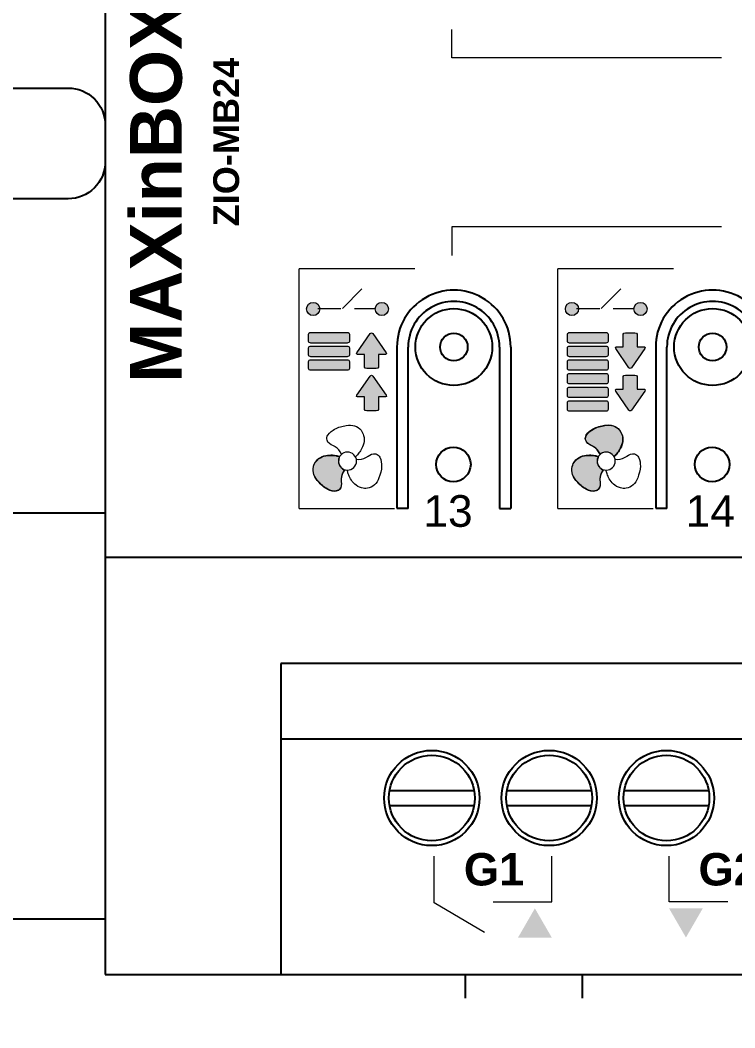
# Model space of a CAD drawing. Header units: millimetres. Extents: x -174 to 283928, y 1291 to 21053.
# Drawn here: x 9850.5 to 9889.2, y 20493.3 to 20547.8 of the extents above; entities that cross this region are included whole.
import ezdxf
from ezdxf.enums import TextEntityAlignment as Align

# ---------------------------------------------------------------- set-up
doc = ezdxf.new("R2010")
doc.units = ezdxf.units.MM
doc.layers.add('Enclosure', color=7, linetype='Continuous')
doc.layers.add('Serigraph', color=7, linetype='Continuous')
doc.styles.add('Arial Rounded', font='')
doc.styles.get("Standard").update_dxf_attribs({"font": 'arial.ttf'})
doc.styles.get('Arial Rounded').set_extended_font_data('Arial Rounded MT Bold')

# ---------------------------------------------------------------- blocks, each defined once
blk = doc.blocks.new('*U215')
at = {"ltscale": 2}
blk.add_lwpolyline([(0, 20), (0, -20), (840, -20), (840, 20), (0, 20)], dxfattribs=at)
for points in [[(515.234, 3), (531.234, 3, -0.414214), (533.234, 1), (533.234, -1, -0.414214), (531.234, -3), (515.234, -3, -0.414214), (513.234, -1), (513.234, 1, -0.414214)], [(540.234, 3), (556.234, 3, -0.414214), (558.234, 1), (558.234, -1, -0.414214), (556.234, -3), (540.234, -3, -0.414214), (538.234, -1), (538.234, 1, -0.414214)], [(565.234, 3), (581.234, 3, -0.414214), (583.234, 1), (583.234, -1, -0.414214), (581.234, -3), (565.234, -3, -0.414214), (563.234, -1), (563.234, 1, -0.414214)]]:
    blk.add_lwpolyline(points, format="xyb", close=True, dxfattribs=at)
blk = doc.blocks.new('ZIO-MB24_ENVOLVENTE')
at = {"layer": 'Enclosure'}
for p, q in [((0, 45), (0, -45)), ((15.786, -11.026), (15.786, -19.751)), ((16.393, -19.768), (16.392, -11.026)), ((21.337, -11.026), (21.337, -19.768)), ((21.943, -11.026), (21.944, -19.768)), ((29.786, -11.026), (29.786, -19.751)), ((30.393, -19.768), (30.392, -11.026)), ((211.6, -22.429), (0, -22.429)), ((9.504, -28.172), (9.504, -45)), ((190.547, -28.172), (9.504, -28.172)), ((9.504, -32.245), (190.547, -32.245)), ((0, -45), (211.6, -45))]:
    blk.add_line(p, q, dxfattribs=at)
at = {"layer": 'Enclosure', "lineweight": 25}
for p, q in [((16.393, -19.768), (15.786, -19.768)), ((21.337, -19.768), (21.944, -19.768)), ((30.393, -19.768), (29.786, -19.768)), ((30.393, -19.768), (29.786, -19.768))]:
    blk.add_line(p, q, dxfattribs=at)
at = {"layer": 'Enclosure'}
for points in [[(15.389, -35.046), (19.959, -35.046)], [(21.738, -35.046), (26.308, -35.046)], [(28.083, -35.046), (32.652, -35.046)], [(15.389, -35.852), (19.959, -35.852)], [(21.738, -35.852), (26.308, -35.852)], [(28.083, -35.852), (32.652, -35.852)]]:
    blk.add_lwpolyline(points, dxfattribs=at)
for centre, radius in [((18.865, -11.026), 2.081), ((32.865, -11.026), 2.081), ((18.865, -11.026), 0.746), ((32.865, -11.026), 0.746), ((18.84, -17.383), 0.936), ((32.84, -17.383), 0.936), ((17.674, -35.449), 2.58), ((17.674, -35.449), 2.32), ((24.023, -35.449), 2.58), ((24.023, -35.449), 2.32), ((30.368, -35.449), 2.58), ((30.368, -35.449), 2.32)]:
    blk.add_circle(centre, radius, dxfattribs=at)
for centre, radius, end in [((18.865, -11.026), 3.079, 179.9989), ((32.865, -11.026), 3.079, 179.9989), ((18.865, -11.026), 2.472, 180.0034), ((32.865, -11.026), 2.472, 180.0034)]:
    blk.add_arc(centre, radius, 359.9989, end, dxfattribs=at)
blk = doc.blocks.new('ZIO-MB24_SERIGRAFIA')
at = {"layer": 'Serigraph'}
h = blk.add_hatch(color=256, dxfattribs=at)
h.dxf.hatch_style = 1
h.paths.add_polyline_path([(11.612, -8.964, 1), (10.899, -8.964, 1)])
h = blk.add_hatch(color=256, dxfattribs=at)
h.dxf.hatch_style = 1
h.paths.add_polyline_path([(15.326, -8.964, 1), (14.613, -8.964, 1)])
h = blk.add_hatch(color=256, dxfattribs=at)
h.dxf.hatch_style = 1
h.paths.add_polyline_path([(25.612, -8.964, 1), (24.899, -8.964, 1)])
h = blk.add_hatch(color=256, dxfattribs=at)
h.dxf.hatch_style = 1
h.paths.add_polyline_path([(29.326, -8.964, 1), (28.613, -8.964, 1)])
h = blk.add_hatch(color=256, dxfattribs=at)
h.dxf.hatch_style = 2
edge = h.paths.add_edge_path()
edge.add_spline(control_points=[(11.112, -10.259), (11.044, -10.259), (10.988, -10.299), (10.988, -10.348), (10.988, -10.348), (10.988, -10.348), (10.988, -10.348), (10.988, -10.348), (10.988, -10.704), (10.988, -10.704), (10.988, -10.752), (11.044, -10.792), (11.112, -10.792), (11.112, -10.792), (11.112, -10.792), (11.112, -10.792), (11.112, -10.792), (13.106, -10.792), (13.106, -10.792), (13.174, -10.792), (13.231, -10.752), (13.231, -10.704), (13.231, -10.704), (13.231, -10.704), (13.231, -10.704), (13.231, -10.704), (13.231, -10.348), (13.231, -10.348), (13.231, -10.299), (13.174, -10.259), (13.106, -10.259), (13.106, -10.259), (13.106, -10.259), (13.106, -10.259), (13.106, -10.259), (11.112, -10.259), (11.112, -10.259)], knot_values=[0, 0, 0, 0, 1, 1, 1, 2, 2, 2, 3, 3, 3, 4, 4, 4, 5, 5, 5, 6, 6, 6, 7, 7, 7, 8, 8, 8, 9, 9, 9, 10, 10, 10, 11, 11, 11, 12, 12, 12, 12], degree=3, periodic=0)
h = blk.add_hatch(color=256, dxfattribs=at)
h.dxf.hatch_style = 2
edge = h.paths.add_edge_path()
edge.add_spline(control_points=[(15.195, -11.336), (15.195, -11.336), (14.478, -10.302), (14.478, -10.302), (14.439, -10.246), (14.376, -10.246), (14.338, -10.302), (14.338, -10.302), (13.62, -11.336), (13.62, -11.336), (13.585, -11.387), (13.597, -11.429), (13.645, -11.436), (13.645, -11.436), (14.024, -11.436), (14.024, -11.436), (14.024, -11.436), (14.024, -12.118), (14.024, -12.118), (14.024, -12.157), (14.082, -12.189), (14.152, -12.189), (14.152, -12.189), (14.663, -12.189), (14.663, -12.189), (14.733, -12.189), (14.791, -12.157), (14.791, -12.118), (14.791, -12.118), (14.791, -11.436), (14.791, -11.436), (14.791, -11.436), (15.17, -11.436), (15.17, -11.436), (15.218, -11.429), (15.23, -11.387), (15.195, -11.336)], knot_values=[0, 0, 0, 0, 1, 1, 1, 2, 2, 2, 3, 3, 3, 4, 4, 4, 5, 5, 5, 6, 6, 6, 7, 7, 7, 8, 8, 8, 9, 9, 9, 10, 10, 10, 11, 11, 11, 12, 12, 12, 12], degree=3, periodic=0)
h = blk.add_hatch(color=256, dxfattribs=at)
h.dxf.hatch_style = 2
edge = h.paths.add_edge_path()
edge.add_spline(control_points=[(25.112, -10.259), (25.044, -10.259), (24.988, -10.299), (24.988, -10.348), (24.988, -10.348), (24.988, -10.348), (24.988, -10.348), (24.988, -10.348), (24.988, -10.704), (24.988, -10.704), (24.988, -10.752), (25.044, -10.792), (25.112, -10.792), (25.112, -10.792), (25.112, -10.792), (25.112, -10.792), (25.112, -10.792), (27.106, -10.792), (27.106, -10.792), (27.174, -10.792), (27.231, -10.752), (27.231, -10.704), (27.231, -10.704), (27.231, -10.704), (27.231, -10.704), (27.231, -10.704), (27.231, -10.348), (27.231, -10.348), (27.231, -10.299), (27.174, -10.259), (27.106, -10.259), (27.106, -10.259), (27.106, -10.259), (27.106, -10.259), (27.106, -10.259), (25.112, -10.259), (25.112, -10.259)], knot_values=[0, 0, 0, 0, 1, 1, 1, 2, 2, 2, 3, 3, 3, 4, 4, 4, 5, 5, 5, 6, 6, 6, 7, 7, 7, 8, 8, 8, 9, 9, 9, 10, 10, 10, 11, 11, 11, 12, 12, 12, 12], degree=3, periodic=0)
h = blk.add_hatch(color=256, dxfattribs=at)
h.dxf.hatch_style = 2
edge = h.paths.add_edge_path()
edge.add_spline(control_points=[(27.623, -11.113), (27.623, -11.113), (28.339, -12.147), (28.339, -12.147), (28.378, -12.202), (28.441, -12.202), (28.479, -12.147), (28.479, -12.147), (29.197, -11.113), (29.197, -11.113), (29.232, -11.062), (29.22, -11.019), (29.172, -11.013), (29.172, -11.013), (28.792, -11.013), (28.792, -11.013), (28.792, -11.013), (28.792, -10.33), (28.792, -10.33), (28.792, -10.292), (28.735, -10.26), (28.665, -10.26), (28.665, -10.26), (28.154, -10.26), (28.154, -10.26), (28.084, -10.26), (28.026, -10.292), (28.026, -10.33), (28.026, -10.33), (28.026, -11.013), (28.026, -11.013), (28.026, -11.013), (27.647, -11.013), (27.647, -11.013), (27.599, -11.019), (27.587, -11.062), (27.623, -11.113)], knot_values=[0, 0, 0, 0, 1, 1, 1, 2, 2, 2, 3, 3, 3, 4, 4, 4, 5, 5, 5, 6, 6, 6, 7, 7, 7, 8, 8, 8, 9, 9, 9, 10, 10, 10, 11, 11, 11, 12, 12, 12, 12], degree=3, periodic=0)
h = blk.add_hatch(color=256, dxfattribs=at)
h.dxf.hatch_style = 2
edge = h.paths.add_edge_path()
edge.add_spline(control_points=[(11.112, -10.998), (11.044, -10.998), (10.988, -11.038), (10.988, -11.087), (10.988, -11.087), (10.988, -11.087), (10.988, -11.087), (10.988, -11.087), (10.988, -11.442), (10.988, -11.442), (10.988, -11.491), (11.044, -11.531), (11.112, -11.531), (11.112, -11.531), (11.112, -11.531), (11.112, -11.531), (11.112, -11.531), (13.106, -11.531), (13.106, -11.531), (13.174, -11.531), (13.231, -11.491), (13.231, -11.442), (13.231, -11.442), (13.231, -11.442), (13.231, -11.442), (13.231, -11.442), (13.231, -11.087), (13.231, -11.087), (13.231, -11.038), (13.174, -10.998), (13.106, -10.998), (13.106, -10.998), (13.106, -10.998), (13.106, -10.998), (13.106, -10.998), (11.112, -10.998), (11.112, -10.998)], knot_values=[0, 0, 0, 0, 1, 1, 1, 2, 2, 2, 3, 3, 3, 4, 4, 4, 5, 5, 5, 6, 6, 6, 7, 7, 7, 8, 8, 8, 9, 9, 9, 10, 10, 10, 11, 11, 11, 12, 12, 12, 12], degree=3, periodic=0)
h = blk.add_hatch(color=256, dxfattribs=at)
h.dxf.hatch_style = 2
edge = h.paths.add_edge_path()
edge.add_spline(control_points=[(25.112, -10.998), (25.044, -10.998), (24.988, -11.038), (24.988, -11.087), (24.988, -11.087), (24.988, -11.087), (24.988, -11.087), (24.988, -11.087), (24.988, -11.442), (24.988, -11.442), (24.988, -11.491), (25.044, -11.531), (25.112, -11.531), (25.112, -11.531), (25.112, -11.531), (25.112, -11.531), (25.112, -11.531), (27.106, -11.531), (27.106, -11.531), (27.174, -11.531), (27.231, -11.491), (27.231, -11.442), (27.231, -11.442), (27.231, -11.442), (27.231, -11.442), (27.231, -11.442), (27.231, -11.087), (27.231, -11.087), (27.231, -11.038), (27.174, -10.998), (27.106, -10.998), (27.106, -10.998), (27.106, -10.998), (27.106, -10.998), (27.106, -10.998), (25.112, -10.998), (25.112, -10.998)], knot_values=[0, 0, 0, 0, 1, 1, 1, 2, 2, 2, 3, 3, 3, 4, 4, 4, 5, 5, 5, 6, 6, 6, 7, 7, 7, 8, 8, 8, 9, 9, 9, 10, 10, 10, 11, 11, 11, 12, 12, 12, 12], degree=3, periodic=0)
h = blk.add_hatch(color=256, dxfattribs=at)
h.dxf.hatch_style = 2
edge = h.paths.add_edge_path()
edge.add_spline(control_points=[(11.112, -11.736), (11.044, -11.736), (10.988, -11.776), (10.988, -11.825), (10.988, -11.825), (10.988, -11.825), (10.988, -11.825), (10.988, -11.825), (10.988, -12.18), (10.988, -12.18), (10.988, -12.229), (11.044, -12.269), (11.112, -12.269), (11.112, -12.269), (11.112, -12.269), (11.112, -12.269), (11.112, -12.269), (13.106, -12.269), (13.106, -12.269), (13.174, -12.269), (13.231, -12.229), (13.231, -12.18), (13.231, -12.18), (13.231, -12.18), (13.231, -12.18), (13.231, -12.18), (13.231, -11.825), (13.231, -11.825), (13.231, -11.776), (13.174, -11.736), (13.106, -11.736), (13.106, -11.736), (13.106, -11.736), (13.106, -11.736), (13.106, -11.736), (11.112, -11.736), (11.112, -11.736)], knot_values=[0, 0, 0, 0, 1, 1, 1, 2, 2, 2, 3, 3, 3, 4, 4, 4, 5, 5, 5, 6, 6, 6, 7, 7, 7, 8, 8, 8, 9, 9, 9, 10, 10, 10, 11, 11, 11, 12, 12, 12, 12], degree=3, periodic=0)
h = blk.add_hatch(color=256, dxfattribs=at)
h.dxf.hatch_style = 2
edge = h.paths.add_edge_path()
edge.add_spline(control_points=[(25.112, -11.736), (25.044, -11.736), (24.988, -11.776), (24.988, -11.825), (24.988, -11.825), (24.988, -11.825), (24.988, -11.825), (24.988, -11.825), (24.988, -12.18), (24.988, -12.18), (24.988, -12.229), (25.044, -12.269), (25.112, -12.269), (25.112, -12.269), (25.112, -12.269), (25.112, -12.269), (25.112, -12.269), (27.106, -12.269), (27.106, -12.269), (27.174, -12.269), (27.231, -12.229), (27.231, -12.18), (27.231, -12.18), (27.231, -12.18), (27.231, -12.18), (27.231, -12.18), (27.231, -11.825), (27.231, -11.825), (27.231, -11.776), (27.174, -11.736), (27.106, -11.736), (27.106, -11.736), (27.106, -11.736), (27.106, -11.736), (27.106, -11.736), (25.112, -11.736), (25.112, -11.736)], knot_values=[0, 0, 0, 0, 1, 1, 1, 2, 2, 2, 3, 3, 3, 4, 4, 4, 5, 5, 5, 6, 6, 6, 7, 7, 7, 8, 8, 8, 9, 9, 9, 10, 10, 10, 11, 11, 11, 12, 12, 12, 12], degree=3, periodic=0)
h = blk.add_hatch(color=256, dxfattribs=at)
h.dxf.hatch_style = 2
edge = h.paths.add_edge_path()
edge.add_spline(control_points=[(15.195, -13.632), (15.195, -13.632), (14.478, -12.598), (14.478, -12.598), (14.439, -12.542), (14.376, -12.542), (14.338, -12.598), (14.338, -12.598), (13.62, -13.632), (13.62, -13.632), (13.585, -13.683), (13.597, -13.726), (13.645, -13.732), (13.645, -13.732), (14.024, -13.732), (14.024, -13.732), (14.024, -13.732), (14.024, -14.415), (14.024, -14.415), (14.024, -14.454), (14.082, -14.485), (14.152, -14.485), (14.152, -14.485), (14.663, -14.485), (14.663, -14.485), (14.733, -14.485), (14.791, -14.454), (14.791, -14.415), (14.791, -14.415), (14.791, -13.732), (14.791, -13.732), (14.791, -13.732), (15.17, -13.732), (15.17, -13.732), (15.218, -13.726), (15.23, -13.683), (15.195, -13.632)], knot_values=[0, 0, 0, 0, 1, 1, 1, 2, 2, 2, 3, 3, 3, 4, 4, 4, 5, 5, 5, 6, 6, 6, 7, 7, 7, 8, 8, 8, 9, 9, 9, 10, 10, 10, 11, 11, 11, 12, 12, 12, 12], degree=3, periodic=0)
h = blk.add_hatch(color=256, dxfattribs=at)
h.dxf.hatch_style = 2
edge = h.paths.add_edge_path()
edge.add_spline(control_points=[(25.112, -12.475), (25.044, -12.475), (24.988, -12.515), (24.988, -12.564), (24.988, -12.564), (24.988, -12.564), (24.988, -12.564), (24.988, -12.564), (24.988, -12.919), (24.988, -12.919), (24.988, -12.968), (25.044, -13.008), (25.112, -13.008), (25.112, -13.008), (25.112, -13.008), (25.112, -13.008), (25.112, -13.008), (27.106, -13.008), (27.106, -13.008), (27.174, -13.008), (27.231, -12.968), (27.231, -12.919), (27.231, -12.919), (27.231, -12.919), (27.231, -12.919), (27.231, -12.919), (27.231, -12.564), (27.231, -12.564), (27.231, -12.515), (27.174, -12.475), (27.106, -12.475), (27.106, -12.475), (27.106, -12.475), (27.106, -12.475), (27.106, -12.475), (25.112, -12.475), (25.112, -12.475)], knot_values=[0, 0, 0, 0, 1, 1, 1, 2, 2, 2, 3, 3, 3, 4, 4, 4, 5, 5, 5, 6, 6, 6, 7, 7, 7, 8, 8, 8, 9, 9, 9, 10, 10, 10, 11, 11, 11, 12, 12, 12, 12], degree=3, periodic=0)
h = blk.add_hatch(color=256, dxfattribs=at)
h.dxf.hatch_style = 2
edge = h.paths.add_edge_path()
edge.add_spline(control_points=[(27.623, -13.409), (27.623, -13.409), (28.339, -14.443), (28.339, -14.443), (28.378, -14.499), (28.441, -14.499), (28.479, -14.443), (28.479, -14.443), (29.197, -13.409), (29.197, -13.409), (29.232, -13.358), (29.22, -13.315), (29.172, -13.309), (29.172, -13.309), (28.792, -13.309), (28.792, -13.309), (28.792, -13.309), (28.792, -12.626), (28.792, -12.626), (28.792, -12.588), (28.735, -12.556), (28.665, -12.556), (28.665, -12.556), (28.154, -12.556), (28.154, -12.556), (28.084, -12.556), (28.026, -12.588), (28.026, -12.626), (28.026, -12.626), (28.026, -13.309), (28.026, -13.309), (28.026, -13.309), (27.647, -13.309), (27.647, -13.309), (27.599, -13.315), (27.587, -13.358), (27.623, -13.409)], knot_values=[0, 0, 0, 0, 1, 1, 1, 2, 2, 2, 3, 3, 3, 4, 4, 4, 5, 5, 5, 6, 6, 6, 7, 7, 7, 8, 8, 8, 9, 9, 9, 10, 10, 10, 11, 11, 11, 12, 12, 12, 12], degree=3, periodic=0)
h = blk.add_hatch(color=256, dxfattribs=at)
h.dxf.hatch_style = 2
edge = h.paths.add_edge_path()
edge.add_spline(control_points=[(25.112, -13.213), (25.044, -13.213), (24.988, -13.253), (24.988, -13.302), (24.988, -13.302), (24.988, -13.302), (24.988, -13.302), (24.988, -13.302), (24.988, -13.657), (24.988, -13.657), (24.988, -13.706), (25.044, -13.746), (25.112, -13.746), (25.112, -13.746), (25.112, -13.746), (25.112, -13.746), (25.112, -13.746), (27.106, -13.746), (27.106, -13.746), (27.174, -13.746), (27.231, -13.706), (27.231, -13.657), (27.231, -13.657), (27.231, -13.657), (27.231, -13.657), (27.231, -13.657), (27.231, -13.302), (27.231, -13.302), (27.231, -13.253), (27.174, -13.213), (27.106, -13.213), (27.106, -13.213), (27.106, -13.213), (27.106, -13.213), (27.106, -13.213), (25.112, -13.213), (25.112, -13.213)], knot_values=[0, 0, 0, 0, 1, 1, 1, 2, 2, 2, 3, 3, 3, 4, 4, 4, 5, 5, 5, 6, 6, 6, 7, 7, 7, 8, 8, 8, 9, 9, 9, 10, 10, 10, 11, 11, 11, 12, 12, 12, 12], degree=3, periodic=0)
h = blk.add_hatch(color=256, dxfattribs=at)
h.dxf.hatch_style = 2
edge = h.paths.add_edge_path()
edge.add_spline(control_points=[(25.112, -13.951), (25.044, -13.951), (24.988, -13.992), (24.988, -14.04), (24.988, -14.04), (24.988, -14.04), (24.988, -14.04), (24.988, -14.04), (24.988, -14.396), (24.988, -14.396), (24.988, -14.445), (25.044, -14.485), (25.112, -14.485), (25.112, -14.485), (25.112, -14.485), (25.112, -14.485), (25.112, -14.485), (27.106, -14.485), (27.106, -14.485), (27.174, -14.485), (27.231, -14.445), (27.231, -14.396), (27.231, -14.396), (27.231, -14.396), (27.231, -14.396), (27.231, -14.396), (27.231, -14.04), (27.231, -14.04), (27.231, -13.992), (27.174, -13.951), (27.106, -13.951), (27.106, -13.951), (27.106, -13.951), (27.106, -13.951), (27.106, -13.951), (25.112, -13.951), (25.112, -13.951)], knot_values=[0, 0, 0, 0, 1, 1, 1, 2, 2, 2, 3, 3, 3, 4, 4, 4, 5, 5, 5, 6, 6, 6, 7, 7, 7, 8, 8, 8, 9, 9, 9, 10, 10, 10, 11, 11, 11, 12, 12, 12, 12], degree=3, periodic=0)
h = blk.add_hatch(color=256, dxfattribs=at)
h.dxf.hatch_style = 2
edge = h.paths.add_edge_path()
edge.add_spline(control_points=[(26.762, -16.819), (26.681, -16.654), (26.563, -16.511), (26.43, -16.423), (26.391, -16.398), (26.346, -16.377), (26.298, -16.355), (26.173, -16.295), (26.032, -16.229), (25.986, -16.052), (25.964, -15.964), (25.979, -15.873), (26.031, -15.784), (26.12, -15.629), (26.299, -15.513), (26.397, -15.459), (26.592, -15.351), (26.82, -15.299), (27.019, -15.265), (27.351, -15.205), (27.645, -15.3), (27.825, -15.526), (27.885, -15.602), (27.936, -15.703), (27.964, -15.801), (28.049, -16.102), (27.939, -16.387), (27.831, -16.574), (27.784, -16.656), (27.727, -16.735), (27.663, -16.81), (27.616, -16.864), (27.57, -16.913), (27.525, -16.956), (27.525, -16.956), (27.381, -16.73), (27.156, -16.716), (26.953, -16.703), (26.762, -16.819), (26.762, -16.819)], knot_values=[0, 0, 0, 0, 1, 1, 1, 2, 2, 2, 3, 3, 3, 4, 4, 4, 5, 5, 5, 6, 6, 6, 7, 7, 7, 8, 8, 8, 9, 9, 9, 10, 10, 10, 11, 11, 11, 12, 12, 12, 13, 13, 13, 13], degree=3, periodic=0)
h = blk.add_hatch(color=256, dxfattribs=at)
h.dxf.hatch_style = 2
edge = h.paths.add_edge_path()
edge.add_spline(control_points=[(12.948, -17.694), (12.845, -17.847), (12.781, -18.021), (12.771, -18.18), (12.768, -18.226), (12.773, -18.276), (12.777, -18.329), (12.788, -18.467), (12.802, -18.622), (12.671, -18.75), (12.606, -18.813), (12.52, -18.845), (12.417, -18.845), (12.238, -18.845), (12.048, -18.748), (11.952, -18.691), (11.762, -18.576), (11.602, -18.404), (11.473, -18.249), (11.255, -17.992), (11.19, -17.689), (11.297, -17.421), (11.332, -17.331), (11.394, -17.236), (11.465, -17.163), (11.683, -16.938), (11.985, -16.892), (12.201, -16.892), (12.296, -16.892), (12.392, -16.901), (12.489, -16.919), (12.56, -16.933), (12.625, -16.948), (12.685, -16.966), (12.685, -16.966), (12.561, -17.204), (12.661, -17.406), (12.752, -17.588), (12.948, -17.694), (12.948, -17.694)], knot_values=[0, 0, 0, 0, 1, 1, 1, 2, 2, 2, 3, 3, 3, 4, 4, 4, 5, 5, 5, 6, 6, 6, 7, 7, 7, 8, 8, 8, 9, 9, 9, 10, 10, 10, 11, 11, 11, 12, 12, 12, 13, 13, 13, 13], degree=3, periodic=0)
h = blk.add_hatch(color=256, dxfattribs=at)
h.dxf.hatch_style = 2
edge = h.paths.add_edge_path()
edge.add_spline(control_points=[(26.948, -17.694), (26.845, -17.847), (26.781, -18.021), (26.771, -18.18), (26.768, -18.226), (26.773, -18.276), (26.777, -18.329), (26.788, -18.467), (26.802, -18.622), (26.671, -18.75), (26.606, -18.813), (26.52, -18.845), (26.417, -18.845), (26.238, -18.845), (26.048, -18.748), (25.952, -18.691), (25.762, -18.576), (25.602, -18.404), (25.473, -18.249), (25.255, -17.992), (25.19, -17.689), (25.297, -17.421), (25.332, -17.331), (25.394, -17.236), (25.465, -17.163), (25.683, -16.938), (25.985, -16.892), (26.201, -16.892), (26.296, -16.892), (26.392, -16.901), (26.489, -16.919), (26.56, -16.933), (26.625, -16.948), (26.685, -16.966), (26.685, -16.966), (26.561, -17.204), (26.661, -17.406), (26.752, -17.588), (26.948, -17.694), (26.948, -17.694)], knot_values=[0, 0, 0, 0, 1, 1, 1, 2, 2, 2, 3, 3, 3, 4, 4, 4, 5, 5, 5, 6, 6, 6, 7, 7, 7, 8, 8, 8, 9, 9, 9, 10, 10, 10, 11, 11, 11, 12, 12, 12, 13, 13, 13, 13], degree=3, periodic=0)
h = blk.add_hatch(color=256, dxfattribs=at)
h.dxf.hatch_style = 2
h.paths.add_polyline_path([(22.339, -43.003), (23.25, -41.424), (24.162, -43.003)])
h = blk.add_hatch(color=256, dxfattribs=at)
h.dxf.hatch_style = 2
h.paths.add_polyline_path([(30.51, -41.425), (31.422, -43.003), (32.334, -41.425)])
at = {"layer": 'Serigraph', "lineweight": 9}
for p, q in [((18.758, 4.635), (18.758, 6.177)), ((33.348, 4.635), (18.758, 4.635)), ((33.348, -4.521), (18.758, -4.521)), ((18.758, -4.521), (18.758, -6.063)), ((16.754, -6.79), (10.492, -6.79)), ((10.492, -19.768), (10.492, -6.79)), ((30.754, -6.79), (24.492, -6.79)), ((24.492, -19.768), (24.492, -6.79)), ((10.492, -19.768), (15.654, -19.768)), ((24.492, -19.768), (29.654, -19.768))]:
    blk.add_line(p, q, dxfattribs=at)
at = {"layer": 'Serigraph', "lineweight": 18}
for p, q in [((13.895, -7.881), (12.834, -8.942)), ((27.895, -7.881), (26.834, -8.942)), ((12.756, -8.954), (11.506, -8.954)), ((14.613, -8.964), (13.489, -8.964)), ((26.756, -8.954), (25.506, -8.954)), ((28.613, -8.964), (27.489, -8.964)), ((17.809, -41.133), (17.809, -38.595)), ((24.161, -41.071), (24.161, -38.595)), ((30.509, -41.071), (30.509, -38.595)), ((20.525, -42.732), (17.809, -41.133)), ((20.985, -41.071), (24.161, -41.071)), ((33.685, -41.071), (30.509, -41.071))]:
    blk.add_line(p, q, dxfattribs=at)
at = {"layer": 'Serigraph', "lineweight": 0}
for p, q in [((12.781, -16.83), (12.781, -16.83)), ((26.781, -16.83), (26.781, -16.83)), ((13.595, -17.107), (13.595, -17.107))]:
    blk.add_line(p, q, dxfattribs=at)
at = {"layer": 'Serigraph', "lineweight": 5}
for centre in [(11.256, -8.964), (14.969, -8.964), (25.256, -8.964), (28.969, -8.964)]:
    blk.add_circle(centre, 0.357, dxfattribs=at)
at = {"layer": 'Serigraph', "lineweight": 0}
for points in [[(11.112, -10.259), (11.044, -10.259), (10.988, -10.299), (10.988, -10.348)], [(10.988, -10.348), (10.988, -10.348), (10.988, -10.704), (10.988, -10.704)], [(13.106, -10.259), (13.106, -10.259), (11.112, -10.259), (11.112, -10.259)], [(13.231, -10.348), (13.231, -10.299), (13.174, -10.259), (13.106, -10.259)], [(13.231, -10.704), (13.231, -10.704), (13.231, -10.348), (13.231, -10.348)], [(25.112, -10.259), (25.044, -10.259), (24.988, -10.299), (24.988, -10.348)], [(24.988, -10.348), (24.988, -10.348), (24.988, -10.704), (24.988, -10.704)], [(27.106, -10.259), (27.106, -10.259), (25.112, -10.259), (25.112, -10.259)], [(27.231, -10.348), (27.231, -10.299), (27.174, -10.259), (27.106, -10.259)], [(27.231, -10.704), (27.231, -10.704), (27.231, -10.348), (27.231, -10.348)], [(10.988, -10.704), (10.988, -10.752), (11.044, -10.792), (11.112, -10.792)], [(11.112, -10.792), (11.112, -10.792), (13.106, -10.792), (13.106, -10.792)], [(13.106, -10.792), (13.174, -10.792), (13.231, -10.752), (13.231, -10.704)], [(24.988, -10.704), (24.988, -10.752), (25.044, -10.792), (25.112, -10.792)], [(25.112, -10.792), (25.112, -10.792), (27.106, -10.792), (27.106, -10.792)], [(27.106, -10.792), (27.174, -10.792), (27.231, -10.752), (27.231, -10.704)], [(11.112, -10.998), (11.044, -10.998), (10.988, -11.038), (10.988, -11.087)], [(10.988, -11.087), (10.988, -11.087), (10.988, -11.442), (10.988, -11.442)], [(10.988, -11.442), (10.988, -11.491), (11.044, -11.531), (11.112, -11.531)], [(13.106, -10.998), (13.106, -10.998), (11.112, -10.998), (11.112, -10.998)], [(13.231, -11.087), (13.231, -11.038), (13.174, -10.998), (13.106, -10.998)], [(13.106, -11.531), (13.174, -11.531), (13.231, -11.491), (13.231, -11.442)], [(13.231, -11.442), (13.231, -11.442), (13.231, -11.087), (13.231, -11.087)], [(25.112, -10.998), (25.044, -10.998), (24.988, -11.038), (24.988, -11.087)], [(24.988, -11.087), (24.988, -11.087), (24.988, -11.442), (24.988, -11.442)], [(24.988, -11.442), (24.988, -11.491), (25.044, -11.531), (25.112, -11.531)], [(27.106, -10.998), (27.106, -10.998), (25.112, -10.998), (25.112, -10.998)], [(27.231, -11.087), (27.231, -11.038), (27.174, -10.998), (27.106, -10.998)], [(27.106, -11.531), (27.174, -11.531), (27.231, -11.491), (27.231, -11.442)], [(27.231, -11.442), (27.231, -11.442), (27.231, -11.087), (27.231, -11.087)], [(11.112, -11.736), (11.044, -11.736), (10.988, -11.776), (10.988, -11.825)], [(10.988, -11.825), (10.988, -11.825), (10.988, -12.18), (10.988, -12.18)], [(11.112, -11.531), (11.112, -11.531), (13.106, -11.531), (13.106, -11.531)], [(13.106, -11.736), (13.106, -11.736), (11.112, -11.736), (11.112, -11.736)], [(13.231, -11.825), (13.231, -11.776), (13.174, -11.736), (13.106, -11.736)], [(13.231, -12.18), (13.231, -12.18), (13.231, -11.825), (13.231, -11.825)], [(25.112, -11.736), (25.044, -11.736), (24.988, -11.776), (24.988, -11.825)], [(24.988, -11.825), (24.988, -11.825), (24.988, -12.18), (24.988, -12.18)], [(25.112, -11.531), (25.112, -11.531), (27.106, -11.531), (27.106, -11.531)], [(27.106, -11.736), (27.106, -11.736), (25.112, -11.736), (25.112, -11.736)], [(27.231, -11.825), (27.231, -11.776), (27.174, -11.736), (27.106, -11.736)], [(27.231, -12.18), (27.231, -12.18), (27.231, -11.825), (27.231, -11.825)], [(10.988, -12.18), (10.988, -12.229), (11.044, -12.269), (11.112, -12.269)], [(11.112, -12.269), (11.112, -12.269), (13.106, -12.269), (13.106, -12.269)], [(13.106, -12.269), (13.174, -12.269), (13.231, -12.229), (13.231, -12.18)], [(24.988, -12.18), (24.988, -12.229), (25.044, -12.269), (25.112, -12.269)], [(25.112, -12.475), (25.044, -12.475), (24.988, -12.515), (24.988, -12.564)], [(25.112, -12.269), (25.112, -12.269), (27.106, -12.269), (27.106, -12.269)], [(27.106, -12.475), (27.106, -12.475), (25.112, -12.475), (25.112, -12.475)], [(27.106, -12.269), (27.174, -12.269), (27.231, -12.229), (27.231, -12.18)], [(27.231, -12.564), (27.231, -12.515), (27.174, -12.475), (27.106, -12.475)], [(24.988, -12.564), (24.988, -12.564), (24.988, -12.919), (24.988, -12.919)], [(24.988, -12.919), (24.988, -12.968), (25.044, -13.008), (25.112, -13.008)], [(25.112, -13.008), (25.112, -13.008), (27.106, -13.008), (27.106, -13.008)], [(27.106, -13.008), (27.174, -13.008), (27.231, -12.968), (27.231, -12.919)], [(27.231, -12.919), (27.231, -12.919), (27.231, -12.564), (27.231, -12.564)], [(25.112, -13.213), (25.044, -13.213), (24.988, -13.253), (24.988, -13.302)], [(24.988, -13.302), (24.988, -13.302), (24.988, -13.657), (24.988, -13.657)], [(27.106, -13.213), (27.106, -13.213), (25.112, -13.213), (25.112, -13.213)], [(27.231, -13.302), (27.231, -13.253), (27.174, -13.213), (27.106, -13.213)], [(27.231, -13.657), (27.231, -13.657), (27.231, -13.302), (27.231, -13.302)], [(24.988, -13.657), (24.988, -13.706), (25.044, -13.746), (25.112, -13.746)], [(25.112, -13.951), (25.044, -13.951), (24.988, -13.992), (24.988, -14.04)], [(24.988, -14.04), (24.988, -14.04), (24.988, -14.396), (24.988, -14.396)], [(25.112, -13.746), (25.112, -13.746), (27.106, -13.746), (27.106, -13.746)], [(27.106, -13.951), (27.106, -13.951), (25.112, -13.951), (25.112, -13.951)], [(27.106, -13.746), (27.174, -13.746), (27.231, -13.706), (27.231, -13.657)], [(27.231, -14.04), (27.231, -13.992), (27.174, -13.951), (27.106, -13.951)], [(27.231, -14.396), (27.231, -14.396), (27.231, -14.04), (27.231, -14.04)], [(24.988, -14.396), (24.988, -14.445), (25.044, -14.485), (25.112, -14.485)], [(25.112, -14.485), (25.112, -14.485), (27.106, -14.485), (27.106, -14.485)], [(27.106, -14.485), (27.174, -14.485), (27.231, -14.445), (27.231, -14.396)], [(26.397, -15.459), (26.592, -15.351), (26.82, -15.299), (27.019, -15.265)], [(27.019, -15.265), (27.351, -15.205), (27.645, -15.3), (27.825, -15.526)], [(25.986, -16.052), (25.964, -15.964), (25.979, -15.873), (26.031, -15.784)], [(26.031, -15.784), (26.12, -15.629), (26.299, -15.513), (26.397, -15.459)], [(27.825, -15.526), (27.885, -15.602), (27.936, -15.703), (27.964, -15.801)], [(27.964, -15.801), (28.049, -16.102), (27.939, -16.387), (27.831, -16.574)], [(26.298, -16.355), (26.173, -16.295), (26.032, -16.229), (25.986, -16.052)], [(26.43, -16.423), (26.391, -16.398), (26.346, -16.377), (26.298, -16.355)], [(26.762, -16.819), (26.681, -16.654), (26.563, -16.511), (26.43, -16.423)], [(27.156, -16.716), (26.953, -16.703), (26.762, -16.819), (26.762, -16.819)], [(27.525, -16.956), (27.525, -16.956), (27.381, -16.73), (27.156, -16.716)], [(27.663, -16.81), (27.616, -16.864), (27.57, -16.913), (27.525, -16.956)], [(27.831, -16.574), (27.784, -16.656), (27.727, -16.735), (27.663, -16.81)], [(11.473, -18.249), (11.255, -17.992), (11.19, -17.689), (11.297, -17.421)], [(11.297, -17.421), (11.332, -17.331), (11.394, -17.236), (11.465, -17.163)], [(12.489, -16.919), (12.56, -16.933), (12.625, -16.948), (12.685, -16.966)], [(12.685, -16.966), (12.685, -16.966), (12.561, -17.204), (12.661, -17.406)], [(12.661, -17.406), (12.752, -17.588), (12.948, -17.694), (12.948, -17.694)], [(25.473, -18.249), (25.255, -17.992), (25.19, -17.689), (25.297, -17.421)], [(25.297, -17.421), (25.332, -17.331), (25.394, -17.236), (25.465, -17.163)], [(26.489, -16.919), (26.56, -16.933), (26.625, -16.948), (26.685, -16.966)], [(26.685, -16.966), (26.685, -16.966), (26.561, -17.204), (26.661, -17.406)], [(26.661, -17.406), (26.752, -17.588), (26.948, -17.694), (26.948, -17.694)], [(12.948, -17.694), (12.845, -17.847), (12.781, -18.021), (12.771, -18.18)], [(26.948, -17.694), (26.845, -17.847), (26.781, -18.021), (26.771, -18.18)], [(11.952, -18.691), (11.762, -18.576), (11.602, -18.404), (11.473, -18.249)], [(12.777, -18.329), (12.788, -18.467), (12.802, -18.622), (12.671, -18.75)], [(12.771, -18.18), (12.768, -18.226), (12.773, -18.276), (12.777, -18.329)], [(25.952, -18.691), (25.762, -18.576), (25.602, -18.404), (25.473, -18.249)], [(26.777, -18.329), (26.788, -18.467), (26.802, -18.622), (26.671, -18.75)], [(26.771, -18.18), (26.768, -18.226), (26.773, -18.276), (26.777, -18.329)]]:
    blk.add_open_spline(points, degree=3, dxfattribs=at)
for points, knots in [([(15.195, -11.336), (15.195, -11.336), (14.478, -10.302), (14.478, -10.302), (14.439, -10.246), (14.376, -10.246), (14.338, -10.302), (14.338, -10.302), (13.62, -11.336), (13.62, -11.336), (13.585, -11.387), (13.597, -11.429), (13.645, -11.436), (13.645, -11.436), (14.024, -11.436), (14.024, -11.436), (14.024, -11.436), (14.024, -12.118), (14.024, -12.118), (14.024, -12.157), (14.082, -12.189), (14.152, -12.189), (14.152, -12.189), (14.663, -12.189), (14.663, -12.189), (14.733, -12.189), (14.791, -12.157), (14.791, -12.118), (14.791, -12.118), (14.791, -11.436), (14.791, -11.436), (14.791, -11.436), (15.17, -11.436), (15.17, -11.436), (15.218, -11.429), (15.23, -11.387), (15.195, -11.336)], [0, 0, 0, 0, 1, 1, 1, 2, 2, 2, 3, 3, 3, 4, 4, 4, 5, 5, 5, 6, 6, 6, 7, 7, 7, 8, 8, 8, 9, 9, 9, 10, 10, 10, 11, 11, 11, 12, 12, 12, 12]), ([(27.623, -11.113), (27.623, -11.113), (28.339, -12.147), (28.339, -12.147), (28.378, -12.202), (28.441, -12.202), (28.479, -12.147), (28.479, -12.147), (29.197, -11.113), (29.197, -11.113), (29.232, -11.062), (29.22, -11.019), (29.172, -11.013), (29.172, -11.013), (28.792, -11.013), (28.792, -11.013), (28.792, -11.013), (28.792, -10.33), (28.792, -10.33), (28.792, -10.292), (28.735, -10.26), (28.665, -10.26), (28.665, -10.26), (28.154, -10.26), (28.154, -10.26), (28.084, -10.26), (28.026, -10.292), (28.026, -10.33), (28.026, -10.33), (28.026, -11.013), (28.026, -11.013), (28.026, -11.013), (27.647, -11.013), (27.647, -11.013), (27.599, -11.019), (27.587, -11.062), (27.623, -11.113)], [0, 0, 0, 0, 1, 1, 1, 2, 2, 2, 3, 3, 3, 4, 4, 4, 5, 5, 5, 6, 6, 6, 7, 7, 7, 8, 8, 8, 9, 9, 9, 10, 10, 10, 11, 11, 11, 12, 12, 12, 12]), ([(15.195, -13.632), (15.195, -13.632), (14.478, -12.598), (14.478, -12.598), (14.439, -12.542), (14.376, -12.542), (14.338, -12.598), (14.338, -12.598), (13.62, -13.632), (13.62, -13.632), (13.585, -13.683), (13.597, -13.726), (13.645, -13.732), (13.645, -13.732), (14.024, -13.732), (14.024, -13.732), (14.024, -13.732), (14.024, -14.415), (14.024, -14.415), (14.024, -14.454), (14.082, -14.485), (14.152, -14.485), (14.152, -14.485), (14.663, -14.485), (14.663, -14.485), (14.733, -14.485), (14.791, -14.454), (14.791, -14.415), (14.791, -14.415), (14.791, -13.732), (14.791, -13.732), (14.791, -13.732), (15.17, -13.732), (15.17, -13.732), (15.218, -13.726), (15.23, -13.683), (15.195, -13.632)], [0, 0, 0, 0, 1, 1, 1, 2, 2, 2, 3, 3, 3, 4, 4, 4, 5, 5, 5, 6, 6, 6, 7, 7, 7, 8, 8, 8, 9, 9, 9, 10, 10, 10, 11, 11, 11, 12, 12, 12, 12]), ([(27.623, -13.409), (27.623, -13.409), (28.339, -14.443), (28.339, -14.443), (28.378, -14.499), (28.441, -14.499), (28.479, -14.443), (28.479, -14.443), (29.197, -13.409), (29.197, -13.409), (29.232, -13.358), (29.22, -13.315), (29.172, -13.309), (29.172, -13.309), (28.792, -13.309), (28.792, -13.309), (28.792, -13.309), (28.792, -12.626), (28.792, -12.626), (28.792, -12.588), (28.735, -12.556), (28.665, -12.556), (28.665, -12.556), (28.154, -12.556), (28.154, -12.556), (28.084, -12.556), (28.026, -12.588), (28.026, -12.626), (28.026, -12.626), (28.026, -13.309), (28.026, -13.309), (28.026, -13.309), (27.647, -13.309), (27.647, -13.309), (27.599, -13.315), (27.587, -13.358), (27.623, -13.409)], [0, 0, 0, 0, 1, 1, 1, 2, 2, 2, 3, 3, 3, 4, 4, 4, 5, 5, 5, 6, 6, 6, 7, 7, 7, 8, 8, 8, 9, 9, 9, 10, 10, 10, 11, 11, 11, 12, 12, 12, 12]), ([(12.781, -16.83), (12.701, -16.664), (12.581, -16.521), (12.448, -16.434), (12.409, -16.408), (12.363, -16.387), (12.316, -16.365), (12.191, -16.306), (12.048, -16.239), (12.006, -16.063), (11.982, -15.974), (11.998, -15.884), (12.048, -15.795), (12.139, -15.638), (12.317, -15.524), (12.416, -15.469), (12.61, -15.362), (12.839, -15.31), (13.037, -15.274), (13.369, -15.214), (13.664, -15.31), (13.843, -15.536), (13.903, -15.612), (13.954, -15.712), (13.982, -15.811), (14.067, -16.113), (13.957, -16.397), (13.85, -16.584), (13.802, -16.666), (13.745, -16.745), (13.682, -16.819), (13.633, -16.875), (13.588, -16.923), (13.543, -16.966)], [0, 0, 0, 0, 1, 1, 1, 2, 2, 2, 3, 3, 3, 4, 4, 4, 5, 5, 5, 6, 6, 6, 7, 7, 7, 8, 8, 8, 9, 9, 9, 10, 10, 10, 11, 11, 11, 11]), ([(26.781, -16.83), (26.701, -16.664), (26.581, -16.521), (26.448, -16.434), (26.409, -16.408), (26.363, -16.387), (26.316, -16.365), (26.191, -16.306), (26.048, -16.239), (26.006, -16.063), (25.982, -15.974), (25.998, -15.884), (26.048, -15.795), (26.139, -15.638), (26.317, -15.524), (26.416, -15.469), (26.61, -15.362), (26.839, -15.31), (27.037, -15.274), (27.369, -15.214), (27.664, -15.31), (27.843, -15.536), (27.903, -15.612), (27.954, -15.712), (27.982, -15.811), (28.067, -16.113), (27.957, -16.397), (27.85, -16.584), (27.802, -16.666), (27.745, -16.745), (27.682, -16.819), (27.633, -16.875), (27.588, -16.923), (27.543, -16.966)], [0, 0, 0, 0, 1, 1, 1, 2, 2, 2, 3, 3, 3, 4, 4, 4, 5, 5, 5, 6, 6, 6, 7, 7, 7, 8, 8, 8, 9, 9, 9, 10, 10, 10, 11, 11, 11, 11]), ([(12.948, -17.673), (12.845, -17.827), (12.781, -18.001), (12.771, -18.16), (12.768, -18.206), (12.773, -18.257), (12.777, -18.308), (12.788, -18.447), (12.802, -18.602), (12.671, -18.729), (12.606, -18.794), (12.52, -18.826), (12.417, -18.826), (12.238, -18.826), (12.048, -18.728), (11.952, -18.67), (11.762, -18.556), (11.602, -18.384), (11.473, -18.229), (11.255, -17.972), (11.19, -17.669), (11.297, -17.4), (11.332, -17.31), (11.394, -17.216), (11.465, -17.143), (11.683, -16.918), (11.985, -16.872), (12.201, -16.872), (12.296, -16.872), (12.392, -16.88), (12.489, -16.898), (12.56, -16.912), (12.625, -16.928), (12.685, -16.945)], [0, 0, 0, 0, 1, 1, 1, 2, 2, 2, 3, 3, 3, 4, 4, 4, 5, 5, 5, 6, 6, 6, 7, 7, 7, 8, 8, 8, 9, 9, 9, 10, 10, 10, 11, 11, 11, 11]), ([(11.465, -17.163), (11.683, -16.938), (11.985, -16.892), (12.201, -16.892), (12.296, -16.892), (12.392, -16.901), (12.489, -16.919)], [8, 8, 8, 8, 9, 9, 9, 10, 10, 10, 10]), ([(13.599, -17.204), (13.599, -17.475), (13.379, -17.693), (13.108, -17.693), (12.837, -17.693), (12.617, -17.475), (12.617, -17.204), (12.617, -16.932), (12.837, -16.713), (13.108, -16.713), (13.379, -16.713), (13.599, -16.932), (13.599, -17.204)], [0, 0, 0, 0, 1, 1, 1, 2, 2, 2, 3, 3, 3, 4, 4, 4, 4]), ([(13.595, -17.107), (13.779, -17.12), (13.963, -17.087), (14.105, -17.017), (14.147, -16.995), (14.188, -16.967), (14.231, -16.937), (14.344, -16.859), (14.473, -16.768), (14.648, -16.819), (14.736, -16.843), (14.806, -16.902), (14.858, -16.991), (14.947, -17.146), (14.958, -17.358), (14.956, -17.471), (14.952, -17.693), (14.882, -17.917), (14.814, -18.107), (14.7, -18.424), (14.47, -18.632), (14.185, -18.674), (14.088, -18.689), (13.976, -18.681), (13.877, -18.657), (13.574, -18.58), (13.382, -18.342), (13.274, -18.156), (13.227, -18.073), (13.187, -17.984), (13.154, -17.891), (13.13, -17.822), (13.111, -17.759), (13.096, -17.698)], [0, 0, 0, 0, 1, 1, 1, 2, 2, 2, 3, 3, 3, 4, 4, 4, 5, 5, 5, 6, 6, 6, 7, 7, 7, 8, 8, 8, 9, 9, 9, 10, 10, 10, 11, 11, 11, 11]), ([(26.948, -17.673), (26.845, -17.827), (26.781, -18.001), (26.771, -18.16), (26.768, -18.206), (26.773, -18.257), (26.777, -18.308), (26.788, -18.447), (26.802, -18.602), (26.671, -18.729), (26.606, -18.794), (26.52, -18.826), (26.417, -18.826), (26.238, -18.826), (26.048, -18.728), (25.952, -18.67), (25.762, -18.556), (25.602, -18.384), (25.473, -18.229), (25.255, -17.972), (25.19, -17.669), (25.297, -17.4), (25.332, -17.31), (25.394, -17.216), (25.465, -17.143), (25.683, -16.918), (25.985, -16.872), (26.201, -16.872), (26.296, -16.872), (26.392, -16.88), (26.489, -16.898), (26.56, -16.912), (26.625, -16.928), (26.685, -16.945)], [0, 0, 0, 0, 1, 1, 1, 2, 2, 2, 3, 3, 3, 4, 4, 4, 5, 5, 5, 6, 6, 6, 7, 7, 7, 8, 8, 8, 9, 9, 9, 10, 10, 10, 11, 11, 11, 11]), ([(25.465, -17.163), (25.683, -16.938), (25.985, -16.892), (26.201, -16.892), (26.296, -16.892), (26.392, -16.901), (26.489, -16.919)], [8, 8, 8, 8, 9, 9, 9, 10, 10, 10, 10]), ([(27.599, -17.204), (27.599, -17.475), (27.379, -17.693), (27.108, -17.693), (26.837, -17.693), (26.617, -17.475), (26.617, -17.204), (26.617, -16.932), (26.837, -16.713), (27.108, -16.713), (27.379, -16.713), (27.599, -16.932), (27.599, -17.204)], [0, 0, 0, 0, 1, 1, 1, 2, 2, 2, 3, 3, 3, 4, 4, 4, 4]), ([(27.595, -17.107), (27.779, -17.12), (27.963, -17.087), (28.105, -17.017), (28.146, -16.995), (28.188, -16.967), (28.231, -16.937), (28.344, -16.859), (28.473, -16.768), (28.648, -16.819), (28.736, -16.843), (28.806, -16.902), (28.858, -16.991), (28.947, -17.146), (28.958, -17.358), (28.956, -17.471), (28.952, -17.693), (28.882, -17.917), (28.814, -18.107), (28.7, -18.424), (28.47, -18.632), (28.185, -18.674), (28.088, -18.689), (27.976, -18.681), (27.877, -18.657), (27.574, -18.58), (27.382, -18.342), (27.274, -18.156), (27.227, -18.073), (27.187, -17.984), (27.154, -17.891), (27.13, -17.822), (27.111, -17.759), (27.096, -17.698)], [0, 0, 0, 0, 1, 1, 1, 2, 2, 2, 3, 3, 3, 4, 4, 4, 5, 5, 5, 6, 6, 6, 7, 7, 7, 8, 8, 8, 9, 9, 9, 10, 10, 10, 11, 11, 11, 11]), ([(12.671, -18.75), (12.606, -18.813), (12.52, -18.845), (12.417, -18.845), (12.238, -18.845), (12.048, -18.748), (11.952, -18.691)], [3, 3, 3, 3, 4, 4, 4, 5, 5, 5, 5]), ([(26.671, -18.75), (26.606, -18.813), (26.52, -18.845), (26.417, -18.845), (26.238, -18.845), (26.048, -18.748), (25.952, -18.691)], [3, 3, 3, 3, 4, 4, 4, 5, 5, 5, 5])]:
    blk.add_open_spline(points, degree=3, knots=knots, dxfattribs=at)
at = {"layer": 'Serigraph'}
for s, p in [('13', (17.217, -20.763)), ('14', (31.408, -20.763))]:
    blk.add_text(s, height=1.7143, dxfattribs=at).set_placement(p)
at = {"layer": 'Serigraph', "style": 'Arial Rounded'}
for s, p in [('G1', (19.407, -40.183)), ('G2', (32.104, -40.183))]:
    blk.add_text(s, height=1.7525, dxfattribs=at).set_placement(p)
at = {"layer": 'Serigraph', "attachment_point": 1, "rotation": 90}
for s, insert, char_height in [('\\pxqc;{\\fArial Rounded MT Bold|b0|i0|c0|p34;MAXinBOX 24}', (1.346, -22.429), 2.8), ('\\pxqc;{\\fArial Rounded MT Bold|b0|i0|c0|p34;ZIO-MB24}', (5.846, -22.429), 1.4)]:
    blk.add_mtext_dynamic_manual_height_columns(s, width=45.00001, gutter_width=12.5, heights=[0], dxfattribs=dict(at, insert=insert, char_height=char_height))
blk = doc.blocks.new('ZIO-MB24_ATT_DEF')
blk.add_wipeout([(0, 45), (211.6, 45), (211.6, -45), (0, -45)])
for p, q in [((19.472, -45), (19.472, -46.289)), ((25.817, -45), (25.817, -46.289))]:
    blk.add_line(p, q)
at = {"layer": 'Enclosure'}
blk.add_blockref('ZIO-MB24_ENVOLVENTE', (0, 0), dxfattribs=at)
at = {"layer": 'Serigraph'}
blk.add_blockref('ZIO-MB24_SERIGRAFIA', (0, 0), dxfattribs=at)
at = {"color": 3, "flags": 2}
blk.add_attdef('REFERENCE', text='', height=2.5, dxfattribs=at).set_placement((35.324, 28.944), align=Align.CENTER)
at = {"color": 3}
blk.add_attdef('PHYSICAL_ADD.', text='', height=2.5, dxfattribs=at).set_placement((160.052, 28.959), align=Align.CENTER)

msp = doc.modelspace()

# ---------------------------------------------------------------- linework, layer by layer
at = {"layer": 'Defpoints', "color": 6}
msp.add_lwpolyline([(10161.853, 20469.172), (9321.826, 20469.172), (9321.826, 20499.172), (10161.853, 20499.172)], close=True, dxfattribs=at)

# ---------------------------------------------------------------- block references
at = {"color": 1}
msp.add_blockref('*U215', (9321.853, 20541.172), dxfattribs=at)

# ---------------------------------------------------------------- next in the draw order: block references
msp.add_blockref('ZIO-MB24_ATT_DEF', (9855.087, 20541.172))

doc.saveas('drawing.dxf')
